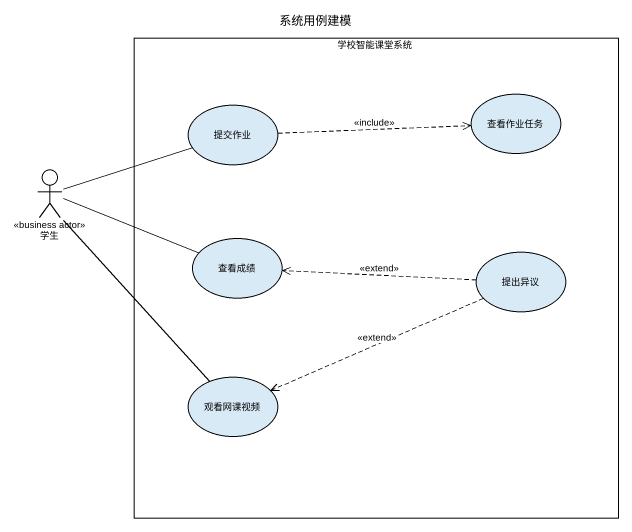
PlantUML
@startuml
title 系统用例建模
rectangle 学校智能课堂系统 {
  usecase 提交作业
  usecase 查看作业任务
  usecase 查看成绩
  usecase 提出异议
  usecase 观看网课视频
}
actor 学生 <<business actor>>
提交作业 .right.> 查看作业任务 : <<include>>
学生 -right- 提交作业
学生 -right- 查看成绩
学生 -- 观看网课视频
提出异议 .left.> 查看成绩 : <<extend>>
提出异议 .left.> 观看网课视频 : <<extend>>
@enduml
